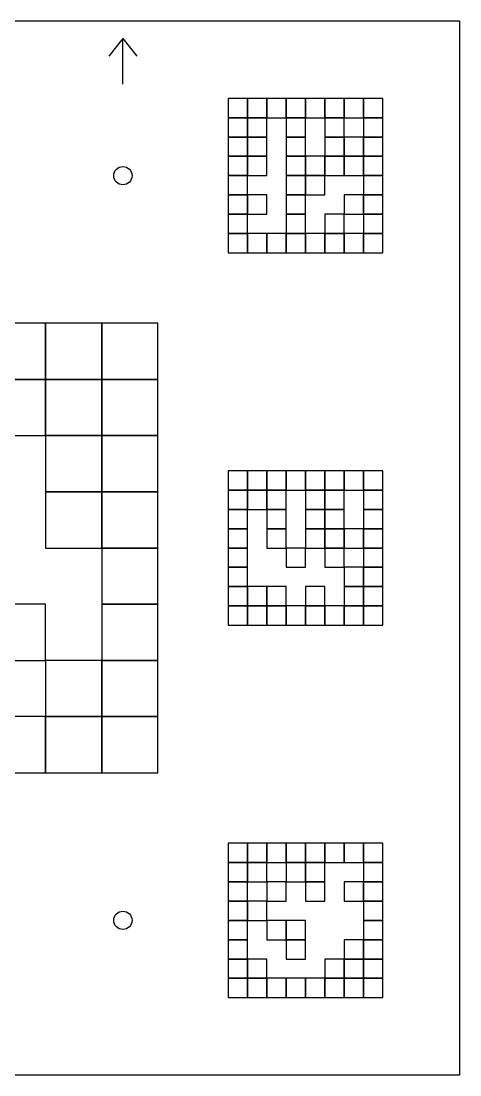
# Model space of a CAD drawing. Extents: x 0 to 1260, y 0 to 1580.
# Drawn here: x 175 to 300, y 960 to 1260 of the extents above; entities that cross this region are included whole.
import ezdxf

# ---------------------------------------------------------------- set-up
doc = ezdxf.new("R2010")
doc.units = 0
for name, color, linetype in [('BLACK_POCKET', 7, 'CONTINUOUS'), ('CUT', 7, 'CONTINUOUS'), ('MOUNT_HOLE', 6, 'CONTINUOUS'), ('ORIENTATION', 7, 'CONTINUOUS')]:
    doc.layers.add(name, color=color, linetype=linetype)

msp = doc.modelspace()

# ---------------------------------------------------------------- linework, layer by layer
at = {"layer": 'BLACK_POCKET'}
for p, q in [((239.5, 1238), (234, 1238)), ((234, 1238), (234, 1232.5)), ((239.5, 1232.5), (239.5, 1238)), ((245, 1238), (239.5, 1238)), ((239.5, 1238), (239.5, 1232.5)), ((245, 1232.5), (245, 1238)), ((250.5, 1238), (245, 1238)), ((245, 1238), (245, 1232.5)), ((250.5, 1232.5), (250.5, 1238)), ((256, 1238), (250.5, 1238)), ((250.5, 1238), (250.5, 1232.5)), ((256, 1232.5), (256, 1238)), ((261.5, 1238), (256, 1238)), ((256, 1238), (256, 1232.5)), ((261.5, 1232.5), (261.5, 1238)), ((267, 1238), (261.5, 1238)), ((261.5, 1238), (261.5, 1232.5)), ((267, 1232.5), (267, 1238)), ((272.5, 1238), (267, 1238)), ((267, 1238), (267, 1232.5)), ((272.5, 1232.5), (272.5, 1238)), ((278, 1238), (272.5, 1238)), ((272.5, 1238), (272.5, 1232.5)), ((278, 1232.5), (278, 1238)), ((234, 1232.5), (239.5, 1232.5)), ((239.5, 1232.5), (234, 1232.5)), ((234, 1232.5), (234, 1227)), ((239.5, 1232.5), (245, 1232.5)), ((239.5, 1227), (239.5, 1232.5)), ((245, 1232.5), (239.5, 1232.5)), ((239.5, 1232.5), (239.5, 1227)), ((245, 1232.5), (250.5, 1232.5)), ((245, 1227), (245, 1232.5)), ((250.5, 1232.5), (256, 1232.5)), ((256, 1232.5), (250.5, 1232.5)), ((250.5, 1232.5), (250.5, 1227)), ((256, 1232.5), (261.5, 1232.5)), ((256, 1227), (256, 1232.5)), ((261.5, 1232.5), (267, 1232.5)), ((267, 1232.5), (261.5, 1232.5)), ((261.5, 1232.5), (261.5, 1227)), ((267, 1232.5), (272.5, 1232.5)), ((267, 1227), (267, 1232.5)), ((272.5, 1232.5), (278, 1232.5)), ((278, 1232.5), (272.5, 1232.5)), ((272.5, 1232.5), (272.5, 1227)), ((278, 1227), (278, 1232.5)), ((234, 1227), (239.5, 1227)), ((239.5, 1227), (234, 1227)), ((234, 1227), (234, 1221.5)), ((239.5, 1227), (245, 1227)), ((239.5, 1221.5), (239.5, 1227)), ((245, 1227), (239.5, 1227)), ((239.5, 1227), (239.5, 1221.5)), ((245, 1221.5), (245, 1227)), ((250.5, 1227), (256, 1227)), ((256, 1227), (250.5, 1227)), ((250.5, 1227), (250.5, 1221.5)), ((256, 1221.5), (256, 1227)), ((261.5, 1227), (267, 1227)), ((267, 1227), (261.5, 1227)), ((261.5, 1227), (261.5, 1221.5)), ((267, 1221.5), (267, 1227)), ((272.5, 1227), (267, 1227)), ((267, 1227), (267, 1221.5)), ((272.5, 1227), (278, 1227)), ((272.5, 1221.5), (272.5, 1227)), ((278, 1227), (272.5, 1227)), ((272.5, 1227), (272.5, 1221.5)), ((278, 1221.5), (278, 1227)), ((234, 1221.5), (239.5, 1221.5)), ((239.5, 1221.5), (234, 1221.5)), ((234, 1221.5), (234, 1216)), ((239.5, 1221.5), (245, 1221.5)), ((239.5, 1216), (239.5, 1221.5)), ((245, 1221.5), (239.5, 1221.5)), ((239.5, 1221.5), (239.5, 1216)), ((245, 1216), (245, 1221.5)), ((250.5, 1221.5), (256, 1221.5)), ((256, 1221.5), (250.5, 1221.5)), ((250.5, 1221.5), (250.5, 1216)), ((256, 1216), (256, 1221.5)), ((261.5, 1221.5), (256, 1221.5)), ((256, 1221.5), (256, 1216)), ((261.5, 1221.5), (267, 1221.5)), ((261.5, 1216), (261.5, 1221.5)), ((267, 1221.5), (261.5, 1221.5)), ((261.5, 1221.5), (261.5, 1216)), ((267, 1221.5), (272.5, 1221.5)), ((267, 1216), (267, 1221.5)), ((272.5, 1221.5), (267, 1221.5)), ((267, 1221.5), (267, 1216)), ((272.5, 1221.5), (278, 1221.5)), ((272.5, 1216), (272.5, 1221.5)), ((278, 1221.5), (272.5, 1221.5)), ((272.5, 1221.5), (272.5, 1216)), ((278, 1216), (278, 1221.5)), ((234, 1216), (239.5, 1216)), ((239.5, 1216), (234, 1216)), ((234, 1216), (234, 1210.5)), ((239.5, 1216), (245, 1216)), ((239.5, 1210.5), (239.5, 1216)), ((250.5, 1216), (256, 1216)), ((256, 1216), (250.5, 1216)), ((250.5, 1216), (250.5, 1210.5)), ((256, 1216), (261.5, 1216)), ((256, 1210.5), (256, 1216)), ((261.5, 1216), (256, 1216)), ((256, 1216), (256, 1210.5)), ((261.5, 1216), (267, 1216)), ((261.5, 1210.5), (261.5, 1216)), ((267, 1216), (272.5, 1216)), ((272.5, 1216), (278, 1216)), ((278, 1216), (272.5, 1216)), ((272.5, 1216), (272.5, 1210.5)), ((278, 1210.5), (278, 1216)), ((234, 1210.5), (239.5, 1210.5)), ((239.5, 1210.5), (234, 1210.5)), ((234, 1210.5), (234, 1205)), ((239.5, 1205), (239.5, 1210.5)), ((245, 1210.5), (239.5, 1210.5)), ((239.5, 1210.5), (239.5, 1205)), ((245, 1205), (245, 1210.5)), ((250.5, 1210.5), (256, 1210.5)), ((256, 1210.5), (250.5, 1210.5)), ((250.5, 1210.5), (250.5, 1205)), ((256, 1210.5), (261.5, 1210.5)), ((256, 1205), (256, 1210.5)), ((272.5, 1210.5), (267, 1210.5)), ((267, 1210.5), (267, 1205)), ((272.5, 1210.5), (278, 1210.5)), ((272.5, 1205), (272.5, 1210.5)), ((278, 1210.5), (272.5, 1210.5)), ((272.5, 1210.5), (272.5, 1205)), ((278, 1205), (278, 1210.5)), ((234, 1205), (239.5, 1205)), ((239.5, 1205), (234, 1205)), ((234, 1205), (234, 1199.5)), ((239.5, 1205), (245, 1205)), ((239.5, 1199.5), (239.5, 1205)), ((250.5, 1205), (256, 1205)), ((256, 1205), (250.5, 1205)), ((250.5, 1205), (250.5, 1199.5)), ((256, 1199.5), (256, 1205)), ((267, 1205), (261.5, 1205)), ((261.5, 1205), (261.5, 1199.5)), ((267, 1205), (272.5, 1205)), ((267, 1199.5), (267, 1205)), ((272.5, 1205), (278, 1205)), ((278, 1205), (272.5, 1205)), ((272.5, 1205), (272.5, 1199.5)), ((278, 1199.5), (278, 1205)), ((234, 1199.5), (239.5, 1199.5)), ((239.5, 1199.5), (234, 1199.5)), ((234, 1199.5), (234, 1194)), ((239.5, 1194), (239.5, 1199.5)), ((245, 1199.5), (239.5, 1199.5)), ((239.5, 1199.5), (239.5, 1194)), ((245, 1194), (245, 1199.5)), ((250.5, 1199.5), (245, 1199.5)), ((245, 1199.5), (245, 1194)), ((250.5, 1199.5), (256, 1199.5)), ((250.5, 1194), (250.5, 1199.5)), ((256, 1199.5), (250.5, 1199.5)), ((250.5, 1199.5), (250.5, 1194)), ((256, 1194), (256, 1199.5)), ((261.5, 1199.5), (256, 1199.5)), ((256, 1199.5), (256, 1194)), ((261.5, 1199.5), (267, 1199.5)), ((261.5, 1194), (261.5, 1199.5)), ((267, 1199.5), (261.5, 1199.5)), ((261.5, 1199.5), (261.5, 1194)), ((267, 1194), (267, 1199.5)), ((272.5, 1199.5), (267, 1199.5)), ((267, 1199.5), (267, 1194)), ((272.5, 1199.5), (278, 1199.5)), ((272.5, 1194), (272.5, 1199.5)), ((278, 1199.5), (272.5, 1199.5)), ((272.5, 1199.5), (272.5, 1194)), ((278, 1194), (278, 1199.5)), ((234, 1194), (239.5, 1194)), ((239.5, 1194), (245, 1194)), ((245, 1194), (250.5, 1194)), ((250.5, 1194), (256, 1194)), ((256, 1194), (261.5, 1194)), ((261.5, 1194), (267, 1194)), ((267, 1194), (272.5, 1194)), ((272.5, 1194), (278, 1194)), ((182, 1174), (166, 1174)), ((182, 1158), (182, 1174)), ((198, 1174), (182, 1174)), ((182, 1174), (182, 1158)), ((198, 1158), (198, 1174)), ((214, 1174), (198, 1174)), ((198, 1174), (198, 1158)), ((214, 1158), (214, 1174)), ((166, 1158), (182, 1158)), ((182, 1158), (166, 1158)), ((182, 1158), (198, 1158)), ((182, 1142), (182, 1158)), ((198, 1158), (182, 1158)), ((182, 1158), (182, 1142)), ((198, 1158), (214, 1158)), ((198, 1142), (198, 1158)), ((214, 1158), (198, 1158)), ((198, 1158), (198, 1142)), ((214, 1142), (214, 1158)), ((166, 1142), (182, 1142)), ((182, 1142), (198, 1142)), ((198, 1142), (182, 1142)), ((182, 1142), (182, 1126)), ((198, 1142), (214, 1142)), ((198, 1126), (198, 1142)), ((214, 1142), (198, 1142)), ((198, 1142), (198, 1126)), ((214, 1126), (214, 1142)), ((239.5, 1132), (234, 1132)), ((234, 1132), (234, 1126.5)), ((239.5, 1126.5), (239.5, 1132)), ((245, 1132), (239.5, 1132)), ((239.5, 1132), (239.5, 1126.5)), ((245, 1126.5), (245, 1132)), ((250.5, 1132), (245, 1132)), ((245, 1132), (245, 1126.5)), ((250.5, 1126.5), (250.5, 1132)), ((256, 1132), (250.5, 1132)), ((250.5, 1132), (250.5, 1126.5)), ((256, 1126.5), (256, 1132)), ((261.5, 1132), (256, 1132)), ((256, 1132), (256, 1126.5)), ((261.5, 1126.5), (261.5, 1132)), ((267, 1132), (261.5, 1132)), ((261.5, 1132), (261.5, 1126.5)), ((267, 1126.5), (267, 1132)), ((272.5, 1132), (267, 1132)), ((267, 1132), (267, 1126.5)), ((272.5, 1126.5), (272.5, 1132)), ((278, 1132), (272.5, 1132)), ((272.5, 1132), (272.5, 1126.5)), ((278, 1126.5), (278, 1132)), ((182, 1126), (198, 1126)), ((198, 1126), (182, 1126)), ((182, 1126), (182, 1110)), ((198, 1126), (214, 1126)), ((198, 1110), (198, 1126)), ((214, 1126), (198, 1126)), ((198, 1126), (198, 1110)), ((214, 1110), (214, 1126)), ((234, 1126.5), (239.5, 1126.5)), ((239.5, 1126.5), (234, 1126.5)), ((234, 1126.5), (234, 1121)), ((239.5, 1126.5), (245, 1126.5)), ((239.5, 1121), (239.5, 1126.5)), ((245, 1126.5), (239.5, 1126.5)), ((239.5, 1126.5), (239.5, 1121)), ((245, 1126.5), (250.5, 1126.5)), ((245, 1121), (245, 1126.5)), ((250.5, 1126.5), (245, 1126.5)), ((245, 1126.5), (245, 1121)), ((250.5, 1126.5), (256, 1126.5)), ((250.5, 1121), (250.5, 1126.5)), ((256, 1126.5), (261.5, 1126.5)), ((261.5, 1126.5), (256, 1126.5)), ((256, 1126.5), (256, 1121)), ((261.5, 1126.5), (267, 1126.5)), ((261.5, 1121), (261.5, 1126.5)), ((267, 1126.5), (261.5, 1126.5)), ((261.5, 1126.5), (261.5, 1121)), ((267, 1126.5), (272.5, 1126.5)), ((267, 1121), (267, 1126.5)), ((272.5, 1126.5), (278, 1126.5)), ((278, 1126.5), (272.5, 1126.5)), ((272.5, 1126.5), (272.5, 1121)), ((278, 1121), (278, 1126.5)), ((234, 1121), (239.5, 1121)), ((239.5, 1121), (234, 1121)), ((234, 1121), (234, 1115.5)), ((239.5, 1121), (245, 1121)), ((239.5, 1115.5), (239.5, 1121)), ((245, 1121), (250.5, 1121)), ((250.5, 1121), (245, 1121)), ((245, 1121), (245, 1115.5)), ((250.5, 1115.5), (250.5, 1121)), ((256, 1121), (261.5, 1121)), ((261.5, 1121), (256, 1121)), ((256, 1121), (256, 1115.5)), ((261.5, 1121), (267, 1121)), ((261.5, 1115.5), (261.5, 1121)), ((267, 1121), (261.5, 1121)), ((261.5, 1121), (261.5, 1115.5)), ((267, 1115.5), (267, 1121)), ((272.5, 1121), (278, 1121)), ((278, 1121), (272.5, 1121)), ((272.5, 1121), (272.5, 1115.5)), ((278, 1115.5), (278, 1121)), ((234, 1115.5), (239.5, 1115.5)), ((239.5, 1115.5), (234, 1115.5)), ((234, 1115.5), (234, 1110)), ((239.5, 1110), (239.5, 1115.5)), ((245, 1115.5), (250.5, 1115.5)), ((250.5, 1115.5), (245, 1115.5)), ((245, 1115.5), (245, 1110)), ((250.5, 1110), (250.5, 1115.5)), ((256, 1115.5), (261.5, 1115.5)), ((261.5, 1115.5), (256, 1115.5)), ((256, 1115.5), (256, 1110)), ((261.5, 1115.5), (267, 1115.5)), ((261.5, 1110), (261.5, 1115.5)), ((267, 1115.5), (261.5, 1115.5)), ((261.5, 1115.5), (261.5, 1110)), ((267, 1110), (267, 1115.5)), ((272.5, 1115.5), (267, 1115.5)), ((267, 1115.5), (267, 1110)), ((272.5, 1115.5), (278, 1115.5)), ((272.5, 1110), (272.5, 1115.5)), ((278, 1115.5), (272.5, 1115.5)), ((272.5, 1115.5), (272.5, 1110)), ((278, 1110), (278, 1115.5)), ((182, 1110), (198, 1110)), ((198, 1110), (214, 1110)), ((214, 1110), (198, 1110)), ((198, 1110), (198, 1094)), ((214, 1094), (214, 1110)), ((234, 1110), (239.5, 1110)), ((239.5, 1110), (234, 1110)), ((234, 1110), (234, 1104.5)), ((239.5, 1104.5), (239.5, 1110)), ((245, 1110), (250.5, 1110)), ((256, 1110), (250.5, 1110)), ((250.5, 1110), (250.5, 1104.5)), ((256, 1110), (261.5, 1110)), ((256, 1104.5), (256, 1110)), ((261.5, 1110), (267, 1110)), ((267, 1110), (261.5, 1110)), ((261.5, 1110), (261.5, 1104.5)), ((267, 1110), (272.5, 1110)), ((267, 1104.5), (267, 1110)), ((272.5, 1110), (278, 1110)), ((278, 1110), (272.5, 1110)), ((272.5, 1110), (272.5, 1104.5)), ((278, 1104.5), (278, 1110)), ((234, 1104.5), (239.5, 1104.5)), ((239.5, 1104.5), (234, 1104.5)), ((234, 1104.5), (234, 1099)), ((239.5, 1099), (239.5, 1104.5)), ((250.5, 1104.5), (256, 1104.5)), ((261.5, 1104.5), (267, 1104.5)), ((272.5, 1104.5), (267, 1104.5)), ((267, 1104.5), (267, 1099)), ((272.5, 1104.5), (278, 1104.5)), ((272.5, 1099), (272.5, 1104.5)), ((278, 1104.5), (272.5, 1104.5)), ((272.5, 1104.5), (272.5, 1099)), ((278, 1099), (278, 1104.5)), ((234, 1099), (239.5, 1099)), ((239.5, 1099), (234, 1099)), ((234, 1099), (234, 1093.5)), ((239.5, 1093.5), (239.5, 1099)), ((245, 1099), (239.5, 1099)), ((239.5, 1099), (239.5, 1093.5)), ((245, 1093.5), (245, 1099)), ((250.5, 1099), (245, 1099)), ((245, 1099), (245, 1093.5)), ((250.5, 1093.5), (250.5, 1099)), ((261.5, 1099), (256, 1099)), ((256, 1099), (256, 1093.5)), ((261.5, 1093.5), (261.5, 1099)), ((267, 1099), (272.5, 1099)), ((272.5, 1099), (267, 1099)), ((267, 1099), (267, 1093.5)), ((272.5, 1099), (278, 1099)), ((272.5, 1093.5), (272.5, 1099)), ((278, 1099), (272.5, 1099)), ((272.5, 1099), (272.5, 1093.5)), ((278, 1093.5), (278, 1099)), ((182, 1094), (166, 1094)), ((182, 1078), (182, 1094)), ((198, 1094), (214, 1094)), ((214, 1094), (198, 1094)), ((198, 1094), (198, 1078)), ((214, 1078), (214, 1094)), ((234, 1093.5), (239.5, 1093.5)), ((239.5, 1093.5), (234, 1093.5)), ((234, 1093.5), (234, 1088)), ((239.5, 1093.5), (245, 1093.5)), ((239.5, 1088), (239.5, 1093.5)), ((245, 1093.5), (239.5, 1093.5)), ((239.5, 1093.5), (239.5, 1088)), ((245, 1093.5), (250.5, 1093.5)), ((245, 1088), (245, 1093.5)), ((250.5, 1093.5), (245, 1093.5)), ((245, 1093.5), (245, 1088)), ((250.5, 1088), (250.5, 1093.5)), ((256, 1093.5), (250.5, 1093.5)), ((250.5, 1093.5), (250.5, 1088)), ((256, 1093.5), (261.5, 1093.5)), ((256, 1088), (256, 1093.5)), ((261.5, 1093.5), (256, 1093.5)), ((256, 1093.5), (256, 1088)), ((261.5, 1088), (261.5, 1093.5)), ((267, 1093.5), (261.5, 1093.5)), ((261.5, 1093.5), (261.5, 1088)), ((267, 1093.5), (272.5, 1093.5)), ((267, 1088), (267, 1093.5)), ((272.5, 1093.5), (267, 1093.5)), ((267, 1093.5), (267, 1088)), ((272.5, 1093.5), (278, 1093.5)), ((272.5, 1088), (272.5, 1093.5)), ((278, 1093.5), (272.5, 1093.5)), ((272.5, 1093.5), (272.5, 1088)), ((278, 1088), (278, 1093.5)), ((234, 1088), (239.5, 1088)), ((239.5, 1088), (245, 1088)), ((245, 1088), (250.5, 1088)), ((250.5, 1088), (256, 1088)), ((256, 1088), (261.5, 1088)), ((261.5, 1088), (267, 1088)), ((267, 1088), (272.5, 1088)), ((272.5, 1088), (278, 1088)), ((166, 1078), (182, 1078)), ((198, 1078), (182, 1078)), ((182, 1078), (182, 1062)), ((198, 1078), (214, 1078)), ((198, 1062), (198, 1078)), ((214, 1078), (198, 1078)), ((198, 1078), (198, 1062)), ((214, 1062), (214, 1078)), ((182, 1062), (166, 1062)), ((182, 1062), (198, 1062)), ((182, 1046), (182, 1062)), ((198, 1062), (182, 1062)), ((182, 1062), (182, 1046)), ((198, 1062), (214, 1062)), ((198, 1046), (198, 1062)), ((214, 1062), (198, 1062)), ((198, 1062), (198, 1046)), ((214, 1046), (214, 1062)), ((166, 1046), (182, 1046)), ((182, 1046), (198, 1046)), ((198, 1046), (214, 1046)), ((239.5, 1026), (234, 1026)), ((234, 1026), (234, 1020.5)), ((239.5, 1020.5), (239.5, 1026)), ((245, 1026), (239.5, 1026)), ((239.5, 1026), (239.5, 1020.5)), ((245, 1020.5), (245, 1026)), ((250.5, 1026), (245, 1026)), ((245, 1026), (245, 1020.5)), ((250.5, 1020.5), (250.5, 1026)), ((256, 1026), (250.5, 1026)), ((250.5, 1026), (250.5, 1020.5)), ((256, 1020.5), (256, 1026)), ((261.5, 1026), (256, 1026)), ((256, 1026), (256, 1020.5)), ((261.5, 1020.5), (261.5, 1026)), ((267, 1026), (261.5, 1026)), ((261.5, 1026), (261.5, 1020.5)), ((267, 1020.5), (267, 1026)), ((272.5, 1026), (267, 1026)), ((267, 1026), (267, 1020.5)), ((272.5, 1020.5), (272.5, 1026)), ((278, 1026), (272.5, 1026)), ((272.5, 1026), (272.5, 1020.5)), ((278, 1020.5), (278, 1026)), ((234, 1020.5), (239.5, 1020.5)), ((239.5, 1020.5), (234, 1020.5)), ((234, 1020.5), (234, 1015)), ((239.5, 1020.5), (245, 1020.5)), ((239.5, 1015), (239.5, 1020.5)), ((245, 1020.5), (239.5, 1020.5)), ((239.5, 1020.5), (239.5, 1015)), ((245, 1020.5), (250.5, 1020.5)), ((245, 1015), (245, 1020.5)), ((250.5, 1020.5), (256, 1020.5)), ((256, 1020.5), (250.5, 1020.5)), ((250.5, 1020.5), (250.5, 1015)), ((256, 1020.5), (261.5, 1020.5)), ((256, 1015), (256, 1020.5)), ((261.5, 1020.5), (256, 1020.5)), ((256, 1020.5), (256, 1015)), ((261.5, 1020.5), (267, 1020.5)), ((261.5, 1015), (261.5, 1020.5)), ((267, 1020.5), (272.5, 1020.5)), ((272.5, 1020.5), (278, 1020.5)), ((278, 1020.5), (272.5, 1020.5)), ((272.5, 1020.5), (272.5, 1015)), ((278, 1015), (278, 1020.5)), ((234, 1015), (239.5, 1015)), ((239.5, 1015), (234, 1015)), ((234, 1015), (234, 1009.5)), ((239.5, 1015), (245, 1015)), ((239.5, 1009.5), (239.5, 1015)), ((250.5, 1015), (245, 1015)), ((245, 1015), (245, 1009.5)), ((250.5, 1015), (256, 1015)), ((250.5, 1009.5), (250.5, 1015)), ((256, 1015), (261.5, 1015)), ((261.5, 1015), (256, 1015)), ((256, 1015), (256, 1009.5)), ((261.5, 1009.5), (261.5, 1015)), ((272.5, 1015), (267, 1015)), ((267, 1015), (267, 1009.5)), ((272.5, 1015), (278, 1015)), ((272.5, 1009.5), (272.5, 1015)), ((278, 1015), (272.5, 1015)), ((272.5, 1015), (272.5, 1009.5)), ((278, 1009.5), (278, 1015)), ((234, 1009.5), (239.5, 1009.5)), ((239.5, 1009.5), (234, 1009.5)), ((234, 1009.5), (234, 1004)), ((239.5, 1004), (239.5, 1009.5)), ((245, 1009.5), (239.5, 1009.5)), ((239.5, 1009.5), (239.5, 1004)), ((245, 1009.5), (250.5, 1009.5)), ((245, 1004), (245, 1009.5)), ((256, 1009.5), (261.5, 1009.5)), ((267, 1009.5), (272.5, 1009.5)), ((272.5, 1009.5), (278, 1009.5)), ((278, 1009.5), (272.5, 1009.5)), ((272.5, 1009.5), (272.5, 1004)), ((278, 1004), (278, 1009.5)), ((234, 1004), (239.5, 1004)), ((239.5, 1004), (234, 1004)), ((234, 1004), (234, 998.5)), ((239.5, 1004), (245, 1004)), ((239.5, 998.5), (239.5, 1004)), ((250.5, 1004), (245, 1004)), ((245, 1004), (245, 998.5)), ((250.5, 998.5), (250.5, 1004)), ((256, 1004), (250.5, 1004)), ((250.5, 1004), (250.5, 998.5)), ((256, 998.5), (256, 1004)), ((272.5, 1004), (278, 1004)), ((278, 1004), (272.5, 1004)), ((272.5, 1004), (272.5, 998.5)), ((278, 998.5), (278, 1004)), ((234, 998.5), (239.5, 998.5)), ((239.5, 998.5), (234, 998.5)), ((234, 998.5), (234, 993)), ((239.5, 993), (239.5, 998.5)), ((245, 998.5), (250.5, 998.5)), ((250.5, 998.5), (256, 998.5)), ((256, 998.5), (250.5, 998.5)), ((250.5, 998.5), (250.5, 993)), ((256, 993), (256, 998.5)), ((272.5, 998.5), (267, 998.5)), ((267, 998.5), (267, 993)), ((272.5, 998.5), (278, 998.5)), ((272.5, 993), (272.5, 998.5)), ((278, 998.5), (272.5, 998.5)), ((272.5, 998.5), (272.5, 993)), ((278, 993), (278, 998.5)), ((234, 993), (239.5, 993)), ((239.5, 993), (234, 993)), ((234, 993), (234, 987.5)), ((239.5, 987.5), (239.5, 993)), ((245, 993), (239.5, 993)), ((239.5, 993), (239.5, 987.5)), ((245, 987.5), (245, 993)), ((250.5, 993), (256, 993)), ((267, 993), (261.5, 993)), ((261.5, 993), (261.5, 987.5)), ((267, 993), (272.5, 993)), ((267, 987.5), (267, 993)), ((272.5, 993), (267, 993)), ((267, 993), (267, 987.5)), ((272.5, 993), (278, 993)), ((272.5, 987.5), (272.5, 993)), ((278, 993), (272.5, 993)), ((272.5, 993), (272.5, 987.5)), ((278, 987.5), (278, 993)), ((234, 987.5), (239.5, 987.5)), ((239.5, 987.5), (234, 987.5)), ((234, 987.5), (234, 982)), ((239.5, 987.5), (245, 987.5)), ((239.5, 982), (239.5, 987.5)), ((245, 987.5), (239.5, 987.5)), ((239.5, 987.5), (239.5, 982)), ((245, 982), (245, 987.5)), ((250.5, 987.5), (245, 987.5)), ((245, 987.5), (245, 982)), ((250.5, 982), (250.5, 987.5)), ((256, 987.5), (250.5, 987.5)), ((250.5, 987.5), (250.5, 982)), ((256, 982), (256, 987.5)), ((261.5, 987.5), (256, 987.5)), ((256, 987.5), (256, 982)), ((261.5, 987.5), (267, 987.5)), ((261.5, 982), (261.5, 987.5)), ((267, 987.5), (261.5, 987.5)), ((261.5, 987.5), (261.5, 982)), ((267, 987.5), (272.5, 987.5)), ((267, 982), (267, 987.5)), ((272.5, 987.5), (267, 987.5)), ((267, 987.5), (267, 982)), ((272.5, 987.5), (278, 987.5)), ((272.5, 982), (272.5, 987.5)), ((278, 987.5), (272.5, 987.5)), ((272.5, 987.5), (272.5, 982)), ((278, 982), (278, 987.5)), ((234, 982), (239.5, 982)), ((239.5, 982), (245, 982)), ((245, 982), (250.5, 982)), ((250.5, 982), (256, 982)), ((256, 982), (261.5, 982)), ((261.5, 982), (267, 982)), ((267, 982), (272.5, 982)), ((272.5, 982), (278, 982))]:
    msp.add_line(p, q, dxfattribs=at)
at = {"layer": 'CUT'}
for p, q in [((300, 1260), (0, 1260)), ((300, 960), (300, 1260)), ((0, 960), (300, 960))]:
    msp.add_line(p, q, dxfattribs=at)
at = {"layer": 'MOUNT_HOLE'}
for centre in [(204, 1216), (204, 1004)]:
    msp.add_circle(centre, 2.6, dxfattribs=at)
at = {"layer": 'ORIENTATION'}
for p, q in [((204, 1255), (200, 1250)), ((204, 1242), (204, 1255)), ((204, 1255), (208, 1250))]:
    msp.add_line(p, q, dxfattribs=at)

doc.saveas('drawing.dxf')
